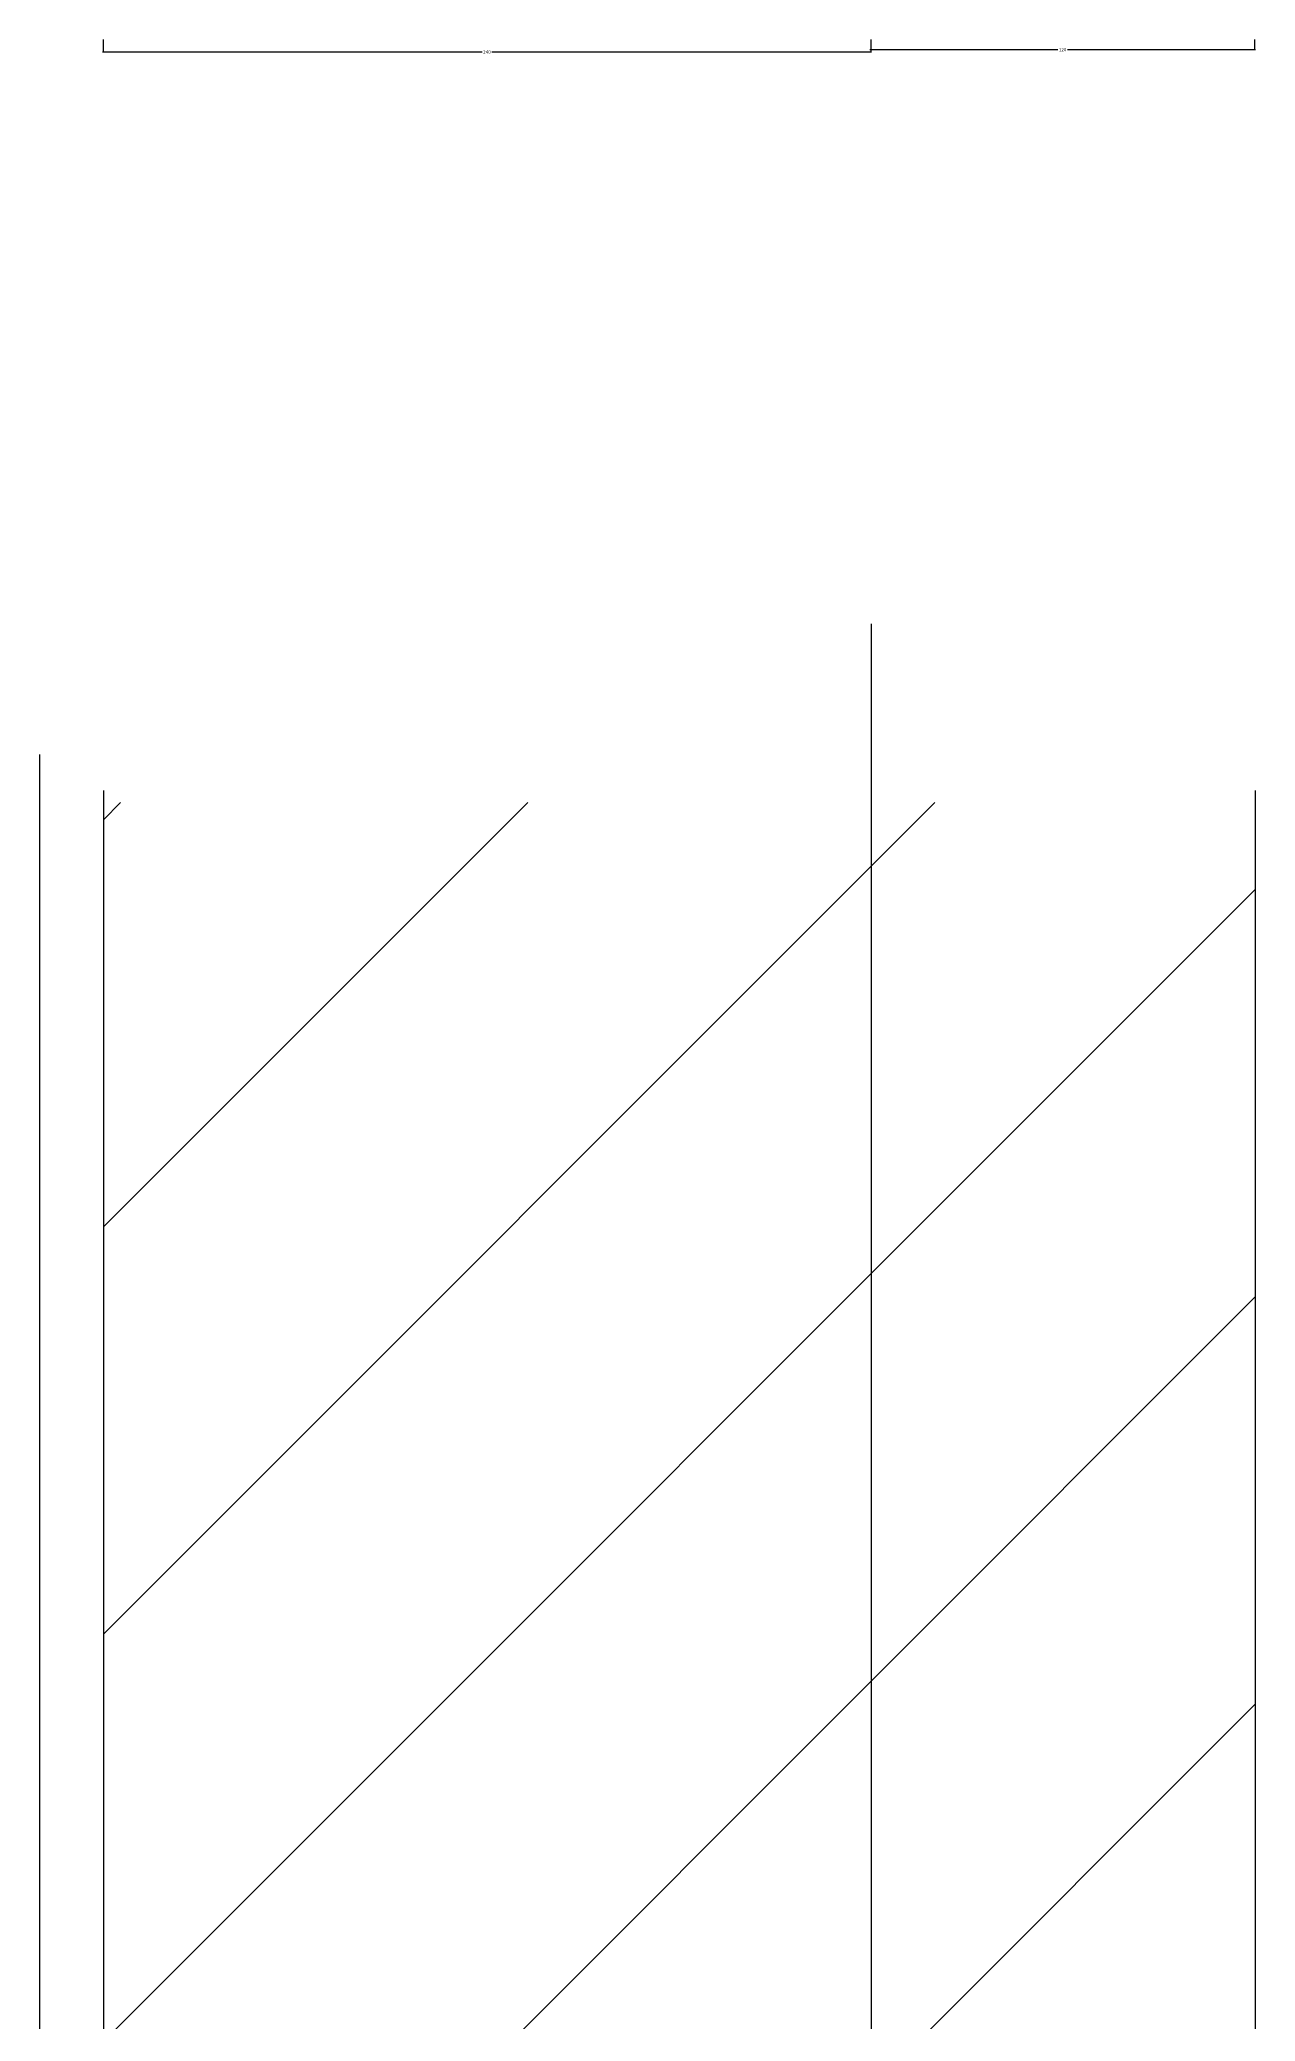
# Model space of a CAD drawing. Header units: metres. Extents: x 9633 to 11738, y -1106 to 2691.
# Drawn here: x 10059 to 10439, y 2072 to 2691 of the extents above; entities that cross this region are included whole.
import ezdxf

# ---------------------------------------------------------------- set-up
doc = ezdxf.new("R2010")
doc.units = ezdxf.units.M
for name, color, linetype in [('ZZ-1', 255, 'Continuous'), ('ZZ-3', 3, 'Continuous'), ('ZZ-5', 6, 'Continuous'), ('ZZ-7', 7, 'Continuous'), ('ZZ-8', 1, 'Continuous')]:
    doc.layers.add(name, color=color, linetype=linetype)
doc.dimstyles.get("Standard").update_dxf_attribs({"dimtxt": 2.5, "dimasz": 2.5, "dimexe": 1.25, "dimexo": 0.625, "dimtad": 1, "dimcen": 2.5, "dimazin": 3, "dimtfac": 1, "dimtmove": 0, "dimatfit": 3})

# ---------------------------------------------------------------- blocks, each defined once
blk = doc.blocks.new('X6')
for p, q in [((8006.7, 4697.44), (8266.58, 4957.32)), ((8006.7, 4824.72), (8139.3, 4957.32)), ((8006.7, 4951.99), (8012.02, 4957.32)), ((8006.7, 4570.16), (8366.7, 4930.16)), ((8006.7, 4442.88), (8366.7, 4802.88)), ((8253.37, 4562.27), (8366.7, 4675.6)), ((8006.7, 4315.6), (8166.7, 4475.6)), ((8006.7, 4188.32), (8180.65, 4362.27)), ((8006.7, 4061.04), (8307.93, 4362.27)), ((8215.21, 4142.27), (8366.7, 4293.76)), ((8342.49, 4142.27), (8366.7, 4166.48)), ((8095.21, 4022.27), (8131.7, 4058.76))]:
    blk.add_line(p, q)
blk = doc.blocks.new('*D12')
for p, q in [((10079.03, 2691.36), (10079.03, 2687.49)), ((10319.03, 2691.36), (10319.03, 2687.49)), ((10197.53, 2687.49), (10078.78, 2687.49)), ((10319.28, 2687.49), (10200.53, 2687.49))]:
    blk.add_line(p, q)
at = {"layer": 'Defpoints'}
for p in [(10079.03, 2691.36), (10319.03, 2691.36), (10319.03, 2687.49)]:
    blk.add_point(p, dxfattribs=at)
at = {"layer": 'ZZ-3', "insert": (10199.03, 2687.49), "char_height": 1, "attachment_point": 5}
blk.add_mtext('240', dxfattribs=at)
blk = doc.blocks.new('*D13')
for p, q in [((10377.53, 2688.22), (10318.78, 2688.22)), ((10319.03, 2691.36), (10319.03, 2688.22)), ((10439.28, 2688.22), (10380.53, 2688.22)), ((10439.03, 2691.36), (10439.03, 2688.22))]:
    blk.add_line(p, q)
at = {"layer": 'Defpoints'}
for p in [(10319.03, 2691.36), (10439.03, 2691.36), (10439.03, 2688.22)]:
    blk.add_point(p, dxfattribs=at)
at = {"layer": 'ZZ-3', "insert": (10379.03, 2688.22), "char_height": 1, "attachment_point": 5}
blk.add_mtext('120', dxfattribs=at)

msp = doc.modelspace()

# ---------------------------------------------------------------- linework, layer by layer
at = {"layer": 'ZZ-1'}
for p, q in [((10079.16, 2456.71), (10079.16, 1517.88)), ((10439.16, 2456.71), (10439.16, 2057.88))]:
    msp.add_line(p, q, dxfattribs=at)
at = {"layer": 'ZZ-5'}
msp.add_line((10059.16, 2467.97), (10059.16, 929), dxfattribs=at)
at = {"layer": 'ZZ-8'}
msp.add_line((10319.16, 2508.77), (10319.16, -429.3), dxfattribs=at)

# ---------------------------------------------------------------- block references
at = {"layer": 'ZZ-7'}
msp.add_blockref('X6', (2072.47, -2504.39), dxfattribs=at)

# ---------------------------------------------------------------- dimensions: what is measured, and where the dimension line sits
at = {"layer": 'ZZ-3'}
for base, p1, p2, picture, middle in [((10319.03, 2687.49), (10319.03, 2691.36), (10079.03, 2691.36), '*D12', (10199.03, 2687.49)), ((10439.03, 2688.22), (10439.03, 2691.36), (10319.03, 2691.36), '*D13', (10379.03, 2688.22))]:
    dim = msp.add_linear_dim(base=base, p1=p1, p2=p2, dimstyle='Standard', dxfattribs=at)
    dim.commit()
    dim.dimension.update_dxf_attribs({"geometry": picture, "text_midpoint": middle})

doc.saveas('drawing.dxf')
